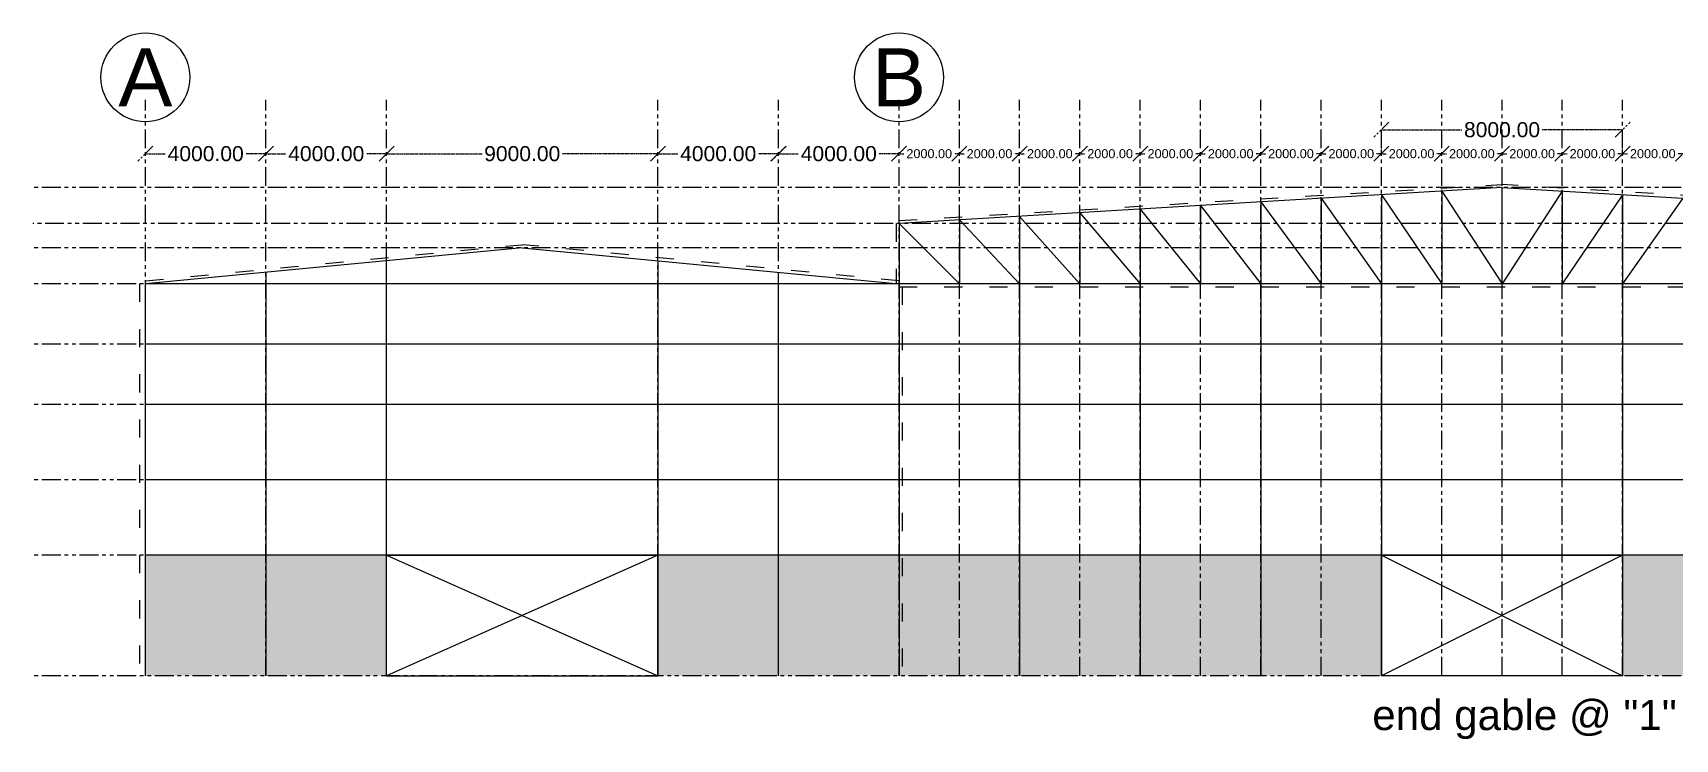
# Model space of a CAD drawing. Header units: inches. Extents: x 365522 to 1858437, y 226114 to 361132.
# Drawn here: x 691162 to 745638, y 243018 to 266455 of the extents above; entities that cross this region are included whole.
import ezdxf

# ---------------------------------------------------------------- set-up
doc = ezdxf.new("R2010")
doc.units = ezdxf.units.IN
doc.header["$MEASUREMENT"] = 0
doc.linetypes.add('ACAD_ISO03W100', pattern=[30, 12, -18])
doc.linetypes.add('PHANTOM2', pattern=[1.25, 0.625, -0.125, 0.125, -0.125, 0.125, -0.125])
for name, color, linetype in [('axis', 8, 'PHANTOM2'), ('bracing', 6, 'Continuous'), ('dimensions', 1, 'PHANTOM2'), ('door and stairs', 3, 'Continuous'), ('initial layout', 7, 'Continuous'), ('text', 3, 'Continuous'), ('wall', 12, 'Continuous')]:
    doc.layers.add(name, color=color, linetype=linetype)
doc.styles.get("Standard").update_dxf_attribs({"font": 'arial.ttf'})
doc.dimstyles.new('Dim_1', dxfattribs={"dimtxt": 500, "dimasz": 500, "dimexe": 0.0625, "dimexo": 0.0625, "dimgap": 100, "dimtad": 0, "dimtih": 1, "dimtoh": 1, "dimzin": 0, "dimdsep": 46, "dimtxsty": 'Standard', "dimblk": 'OBLIQUE', "dimcen": 0.09, "dimclrd": 256, "dimclre": 256, "dimclrt": 256, "dimadec": 0, "dimazin": 0, "dimtfac": 1, "dimtofl": 0, "dimtmove": 0, "dimatfit": 3, "dimfxl": 1, "dimtfillclr": 256, "dimtolj": 1, "dimtzin": 0, "dimlwe": -1, "dimarcsym": 0})

# ---------------------------------------------------------------- blocks, each defined once
blk = doc.blocks.new('_Oblique')
at = {"color": 0, "linetype": 'ByBlock', "lineweight": -2}
blk.add_line((-0.5, -0.5), (0.5, 0.5), dxfattribs=at)
blk = doc.blocks.new('*D64')
at = {"layer": 'Defpoints', "color": 0, "transparency": 16777216}
for p in [(719895, 262443), (719895, 262443), (721895, 262443)]:
    blk.add_point(p, dxfattribs=at)
at = {"layer": 'dimensions', "lineweight": -2, "transparency": 16777216}
for p, q in [((719895, 262443), (720053, 262443)), ((721895, 262443), (721736, 262443))]:
    blk.add_line(p, q, dxfattribs=at)
at = {"layer": 'dimensions', "lineweight": -2, "transparency": 16777216, "xscale": 500, "yscale": 500, "zscale": 500, "rotation": 180}
blk.add_blockref('_Oblique', (719895, 262443), dxfattribs=at)
at = {"layer": 'dimensions', "lineweight": -2, "transparency": 16777216, "xscale": 500, "yscale": 500, "zscale": 500}
blk.add_blockref('_Oblique', (721895, 262443), dxfattribs=at)
at = {"layer": 'dimensions', "transparency": 16777216, "insert": (720895, 262443), "char_height": 300, "attachment_point": 5}
blk.add_mtext('\\A1;2000.00', dxfattribs=at)
blk = doc.blocks.new('*D65')
at = {"layer": 'Defpoints', "color": 0, "transparency": 16777216}
for p in [(721895, 262443), (721895, 262443), (723895, 262443)]:
    blk.add_point(p, dxfattribs=at)
at = {"layer": 'dimensions', "lineweight": -2, "transparency": 16777216}
for p, q in [((721895, 262443), (722053, 262443)), ((723895, 262443), (723736, 262443))]:
    blk.add_line(p, q, dxfattribs=at)
at = {"layer": 'dimensions', "lineweight": -2, "transparency": 16777216, "xscale": 500, "yscale": 500, "zscale": 500, "rotation": 180}
blk.add_blockref('_Oblique', (721895, 262443), dxfattribs=at)
at = {"layer": 'dimensions', "lineweight": -2, "transparency": 16777216, "xscale": 500, "yscale": 500, "zscale": 500}
blk.add_blockref('_Oblique', (723895, 262443), dxfattribs=at)
at = {"layer": 'dimensions', "transparency": 16777216, "insert": (722895, 262443), "char_height": 300, "attachment_point": 5}
blk.add_mtext('\\A1;2000.00', dxfattribs=at)
blk = doc.blocks.new('*D66')
at = {"layer": 'Defpoints', "color": 0, "transparency": 16777216}
for p in [(723895, 262443), (723895, 262443), (725895, 262443)]:
    blk.add_point(p, dxfattribs=at)
at = {"layer": 'dimensions', "lineweight": -2, "transparency": 16777216}
for p, q in [((723895, 262443), (724053, 262443)), ((725895, 262443), (725736, 262443))]:
    blk.add_line(p, q, dxfattribs=at)
at = {"layer": 'dimensions', "lineweight": -2, "transparency": 16777216, "xscale": 500, "yscale": 500, "zscale": 500, "rotation": 180}
blk.add_blockref('_Oblique', (723895, 262443), dxfattribs=at)
at = {"layer": 'dimensions', "lineweight": -2, "transparency": 16777216, "xscale": 500, "yscale": 500, "zscale": 500}
blk.add_blockref('_Oblique', (725895, 262443), dxfattribs=at)
at = {"layer": 'dimensions', "transparency": 16777216, "insert": (724895, 262443), "char_height": 300, "attachment_point": 5}
blk.add_mtext('\\A1;2000.00', dxfattribs=at)
blk = doc.blocks.new('*D67')
at = {"layer": 'Defpoints', "color": 0, "transparency": 16777216}
for p in [(725895, 262443), (725895, 262443), (727895, 262443)]:
    blk.add_point(p, dxfattribs=at)
at = {"layer": 'dimensions', "lineweight": -2, "transparency": 16777216}
for p, q in [((725895, 262443), (726053, 262443)), ((727895, 262443), (727736, 262443))]:
    blk.add_line(p, q, dxfattribs=at)
at = {"layer": 'dimensions', "lineweight": -2, "transparency": 16777216, "xscale": 500, "yscale": 500, "zscale": 500, "rotation": 180}
blk.add_blockref('_Oblique', (725895, 262443), dxfattribs=at)
at = {"layer": 'dimensions', "lineweight": -2, "transparency": 16777216, "xscale": 500, "yscale": 500, "zscale": 500}
blk.add_blockref('_Oblique', (727895, 262443), dxfattribs=at)
at = {"layer": 'dimensions', "transparency": 16777216, "insert": (726895, 262443), "char_height": 300, "attachment_point": 5}
blk.add_mtext('\\A1;2000.00', dxfattribs=at)
blk = doc.blocks.new('*D68')
at = {"layer": 'Defpoints', "color": 0, "transparency": 16777216}
for p in [(727895, 262443), (727895, 262443), (729895, 262443)]:
    blk.add_point(p, dxfattribs=at)
at = {"layer": 'dimensions', "lineweight": -2, "transparency": 16777216}
for p, q in [((727895, 262443), (728053, 262443)), ((729895, 262443), (729736, 262443))]:
    blk.add_line(p, q, dxfattribs=at)
at = {"layer": 'dimensions', "lineweight": -2, "transparency": 16777216, "xscale": 500, "yscale": 500, "zscale": 500, "rotation": 180}
blk.add_blockref('_Oblique', (727895, 262443), dxfattribs=at)
at = {"layer": 'dimensions', "lineweight": -2, "transparency": 16777216, "xscale": 500, "yscale": 500, "zscale": 500}
blk.add_blockref('_Oblique', (729895, 262443), dxfattribs=at)
at = {"layer": 'dimensions', "transparency": 16777216, "insert": (728895, 262443), "char_height": 300, "attachment_point": 5}
blk.add_mtext('\\A1;2000.00', dxfattribs=at)
blk = doc.blocks.new('*D69')
at = {"layer": 'Defpoints', "color": 0, "transparency": 16777216}
for p in [(729895, 262443), (729895, 262443), (731895, 262443)]:
    blk.add_point(p, dxfattribs=at)
at = {"layer": 'dimensions', "lineweight": -2, "transparency": 16777216}
for p, q in [((729895, 262443), (730053, 262443)), ((731895, 262443), (731736, 262443))]:
    blk.add_line(p, q, dxfattribs=at)
at = {"layer": 'dimensions', "lineweight": -2, "transparency": 16777216, "xscale": 500, "yscale": 500, "zscale": 500, "rotation": 180}
blk.add_blockref('_Oblique', (729895, 262443), dxfattribs=at)
at = {"layer": 'dimensions', "lineweight": -2, "transparency": 16777216, "xscale": 500, "yscale": 500, "zscale": 500}
blk.add_blockref('_Oblique', (731895, 262443), dxfattribs=at)
at = {"layer": 'dimensions', "transparency": 16777216, "insert": (730895, 262443), "char_height": 300, "attachment_point": 5}
blk.add_mtext('\\A1;2000.00', dxfattribs=at)
blk = doc.blocks.new('*D70')
at = {"layer": 'Defpoints', "color": 0, "transparency": 16777216}
for p in [(731895, 262443), (731895, 262443), (733895, 262443)]:
    blk.add_point(p, dxfattribs=at)
at = {"layer": 'dimensions', "lineweight": -2, "transparency": 16777216}
for p, q in [((731895, 262443), (732053, 262443)), ((733895, 262443), (733736, 262443))]:
    blk.add_line(p, q, dxfattribs=at)
at = {"layer": 'dimensions', "lineweight": -2, "transparency": 16777216, "xscale": 500, "yscale": 500, "zscale": 500, "rotation": 180}
blk.add_blockref('_Oblique', (731895, 262443), dxfattribs=at)
at = {"layer": 'dimensions', "lineweight": -2, "transparency": 16777216, "xscale": 500, "yscale": 500, "zscale": 500}
blk.add_blockref('_Oblique', (733895, 262443), dxfattribs=at)
at = {"layer": 'dimensions', "transparency": 16777216, "insert": (732895, 262443), "char_height": 300, "attachment_point": 5}
blk.add_mtext('\\A1;2000.00', dxfattribs=at)
blk = doc.blocks.new('*D71')
at = {"layer": 'Defpoints', "color": 0, "transparency": 16777216}
for p in [(733895, 262443), (733895, 262443), (735895, 262443)]:
    blk.add_point(p, dxfattribs=at)
at = {"layer": 'dimensions', "lineweight": -2, "transparency": 16777216}
for p, q in [((733895, 262443), (734053, 262443)), ((735895, 262443), (735736, 262443))]:
    blk.add_line(p, q, dxfattribs=at)
at = {"layer": 'dimensions', "lineweight": -2, "transparency": 16777216, "xscale": 500, "yscale": 500, "zscale": 500, "rotation": 180}
blk.add_blockref('_Oblique', (733895, 262443), dxfattribs=at)
at = {"layer": 'dimensions', "lineweight": -2, "transparency": 16777216, "xscale": 500, "yscale": 500, "zscale": 500}
blk.add_blockref('_Oblique', (735895, 262443), dxfattribs=at)
at = {"layer": 'dimensions', "transparency": 16777216, "insert": (734895, 262443), "char_height": 300, "attachment_point": 5}
blk.add_mtext('\\A1;2000.00', dxfattribs=at)
blk = doc.blocks.new('*D72')
at = {"layer": 'Defpoints', "color": 0, "transparency": 16777216}
for p in [(735895, 262443), (735895, 262443), (737895, 262443)]:
    blk.add_point(p, dxfattribs=at)
at = {"layer": 'dimensions', "lineweight": -2, "transparency": 16777216}
for p, q in [((735895, 262443), (736053, 262443)), ((737895, 262443), (737736, 262443))]:
    blk.add_line(p, q, dxfattribs=at)
at = {"layer": 'dimensions', "lineweight": -2, "transparency": 16777216, "xscale": 500, "yscale": 500, "zscale": 500, "rotation": 180}
blk.add_blockref('_Oblique', (735895, 262443), dxfattribs=at)
at = {"layer": 'dimensions', "lineweight": -2, "transparency": 16777216, "xscale": 500, "yscale": 500, "zscale": 500}
blk.add_blockref('_Oblique', (737895, 262443), dxfattribs=at)
at = {"layer": 'dimensions', "transparency": 16777216, "insert": (736895, 262443), "char_height": 300, "attachment_point": 5}
blk.add_mtext('\\A1;2000.00', dxfattribs=at)
blk = doc.blocks.new('*D73')
at = {"layer": 'Defpoints', "color": 0, "transparency": 16777216}
for p in [(737895, 262443), (737895, 262443), (739895, 262443)]:
    blk.add_point(p, dxfattribs=at)
at = {"layer": 'dimensions', "lineweight": -2, "transparency": 16777216}
for p, q in [((737895, 262443), (738053, 262443)), ((739895, 262443), (739736, 262443))]:
    blk.add_line(p, q, dxfattribs=at)
at = {"layer": 'dimensions', "lineweight": -2, "transparency": 16777216, "xscale": 500, "yscale": 500, "zscale": 500, "rotation": 180}
blk.add_blockref('_Oblique', (737895, 262443), dxfattribs=at)
at = {"layer": 'dimensions', "lineweight": -2, "transparency": 16777216, "xscale": 500, "yscale": 500, "zscale": 500}
blk.add_blockref('_Oblique', (739895, 262443), dxfattribs=at)
at = {"layer": 'dimensions', "transparency": 16777216, "insert": (738895, 262443), "char_height": 300, "attachment_point": 5}
blk.add_mtext('\\A1;2000.00', dxfattribs=at)
blk = doc.blocks.new('*D74')
at = {"layer": 'Defpoints', "color": 0, "transparency": 16777216}
for p in [(739895, 262443), (739895, 262443), (741895, 262443)]:
    blk.add_point(p, dxfattribs=at)
at = {"layer": 'dimensions', "lineweight": -2, "transparency": 16777216}
for p, q in [((739895, 262443), (740053, 262443)), ((741895, 262443), (741736, 262443))]:
    blk.add_line(p, q, dxfattribs=at)
at = {"layer": 'dimensions', "lineweight": -2, "transparency": 16777216, "xscale": 500, "yscale": 500, "zscale": 500, "rotation": 180}
blk.add_blockref('_Oblique', (739895, 262443), dxfattribs=at)
at = {"layer": 'dimensions', "lineweight": -2, "transparency": 16777216, "xscale": 500, "yscale": 500, "zscale": 500}
blk.add_blockref('_Oblique', (741895, 262443), dxfattribs=at)
at = {"layer": 'dimensions', "transparency": 16777216, "insert": (740895, 262443), "char_height": 300, "attachment_point": 5}
blk.add_mtext('\\A1;2000.00', dxfattribs=at)
blk = doc.blocks.new('*D75')
at = {"layer": 'Defpoints', "color": 0, "transparency": 16777216}
for p in [(741895, 262443), (741895, 262443), (743895, 262443)]:
    blk.add_point(p, dxfattribs=at)
at = {"layer": 'dimensions', "lineweight": -2, "transparency": 16777216}
for p, q in [((741895, 262443), (742053, 262443)), ((743895, 262443), (743736, 262443))]:
    blk.add_line(p, q, dxfattribs=at)
at = {"layer": 'dimensions', "lineweight": -2, "transparency": 16777216, "xscale": 500, "yscale": 500, "zscale": 500, "rotation": 180}
blk.add_blockref('_Oblique', (741895, 262443), dxfattribs=at)
at = {"layer": 'dimensions', "lineweight": -2, "transparency": 16777216, "xscale": 500, "yscale": 500, "zscale": 500}
blk.add_blockref('_Oblique', (743895, 262443), dxfattribs=at)
at = {"layer": 'dimensions', "transparency": 16777216, "insert": (742895, 262443), "char_height": 300, "attachment_point": 5}
blk.add_mtext('\\A1;2000.00', dxfattribs=at)
blk = doc.blocks.new('*D76')
at = {"layer": 'Defpoints', "color": 0, "transparency": 16777216}
for p in [(743895, 262443), (743895, 262443), (745895, 262443)]:
    blk.add_point(p, dxfattribs=at)
at = {"layer": 'dimensions', "lineweight": -2, "transparency": 16777216}
for p, q in [((743895, 262443), (744053, 262443)), ((745895, 262443), (745736, 262443))]:
    blk.add_line(p, q, dxfattribs=at)
at = {"layer": 'dimensions', "lineweight": -2, "transparency": 16777216, "xscale": 500, "yscale": 500, "zscale": 500, "rotation": 180}
blk.add_blockref('_Oblique', (743895, 262443), dxfattribs=at)
at = {"layer": 'dimensions', "lineweight": -2, "transparency": 16777216, "xscale": 500, "yscale": 500, "zscale": 500}
blk.add_blockref('_Oblique', (745895, 262443), dxfattribs=at)
at = {"layer": 'dimensions', "transparency": 16777216, "insert": (744895, 262443), "char_height": 300, "attachment_point": 5}
blk.add_mtext('\\A1;2000.00', dxfattribs=at)
blk = doc.blocks.new('*D89')
at = {"layer": 'Defpoints', "color": 0, "transparency": 16777216}
for p in [(694895, 262443), (698895, 262443), (698895, 262443)]:
    blk.add_point(p, dxfattribs=at)
at = {"layer": 'dimensions', "lineweight": -2, "transparency": 16777216}
for p, q in [((694895, 262443), (695553, 262443)), ((698895, 262443), (698236, 262443))]:
    blk.add_line(p, q, dxfattribs=at)
at = {"layer": 'dimensions', "lineweight": -2, "transparency": 16777216, "xscale": 500, "yscale": 500, "zscale": 500, "rotation": 180}
blk.add_blockref('_Oblique', (694895, 262443), dxfattribs=at)
at = {"layer": 'dimensions', "lineweight": -2, "transparency": 16777216, "xscale": 500, "yscale": 500, "zscale": 500}
blk.add_blockref('_Oblique', (698895, 262443), dxfattribs=at)
at = {"layer": 'dimensions', "transparency": 16777216, "insert": (696895, 262443), "char_height": 500, "attachment_point": 5}
blk.add_mtext('\\A1;4000.00', dxfattribs=at)
blk = doc.blocks.new('*D90')
at = {"layer": 'Defpoints', "color": 0, "transparency": 16777216}
for p in [(698895, 262443), (702895, 262443), (702895, 262443)]:
    blk.add_point(p, dxfattribs=at)
at = {"layer": 'dimensions', "lineweight": -2, "transparency": 16777216}
for p, q in [((698895, 262443), (699553, 262443)), ((702895, 262443), (702236, 262443))]:
    blk.add_line(p, q, dxfattribs=at)
at = {"layer": 'dimensions', "lineweight": -2, "transparency": 16777216, "xscale": 500, "yscale": 500, "zscale": 500, "rotation": 180}
blk.add_blockref('_Oblique', (698895, 262443), dxfattribs=at)
at = {"layer": 'dimensions', "lineweight": -2, "transparency": 16777216, "xscale": 500, "yscale": 500, "zscale": 500}
blk.add_blockref('_Oblique', (702895, 262443), dxfattribs=at)
at = {"layer": 'dimensions', "transparency": 16777216, "insert": (700895, 262443), "char_height": 500, "attachment_point": 5}
blk.add_mtext('\\A1;4000.00', dxfattribs=at)
blk = doc.blocks.new('*D91')
at = {"layer": 'Defpoints', "color": 0, "transparency": 16777216}
for p in [(702895, 262443), (711895, 262443), (711895, 262443)]:
    blk.add_point(p, dxfattribs=at)
at = {"layer": 'dimensions', "lineweight": -2, "transparency": 16777216}
for p, q in [((702895, 262443), (706064, 262443)), ((711895, 262443), (708726, 262443))]:
    blk.add_line(p, q, dxfattribs=at)
at = {"layer": 'dimensions', "lineweight": -2, "transparency": 16777216, "xscale": 500, "yscale": 500, "zscale": 500, "rotation": 180}
blk.add_blockref('_Oblique', (702895, 262443), dxfattribs=at)
at = {"layer": 'dimensions', "lineweight": -2, "transparency": 16777216, "xscale": 500, "yscale": 500, "zscale": 500}
blk.add_blockref('_Oblique', (711895, 262443), dxfattribs=at)
at = {"layer": 'dimensions', "transparency": 16777216, "insert": (707395, 262443), "char_height": 500, "attachment_point": 5}
blk.add_mtext('\\A1;9000.00', dxfattribs=at)
blk = doc.blocks.new('*D92')
at = {"layer": 'Defpoints', "color": 0, "transparency": 16777216}
for p in [(711895, 262443), (715895, 262443), (715895, 262443)]:
    blk.add_point(p, dxfattribs=at)
at = {"layer": 'dimensions', "lineweight": -2, "transparency": 16777216}
for p, q in [((711895, 262443), (712553, 262443)), ((715895, 262443), (715236, 262443))]:
    blk.add_line(p, q, dxfattribs=at)
at = {"layer": 'dimensions', "lineweight": -2, "transparency": 16777216, "xscale": 500, "yscale": 500, "zscale": 500, "rotation": 180}
blk.add_blockref('_Oblique', (711895, 262443), dxfattribs=at)
at = {"layer": 'dimensions', "lineweight": -2, "transparency": 16777216, "xscale": 500, "yscale": 500, "zscale": 500}
blk.add_blockref('_Oblique', (715895, 262443), dxfattribs=at)
at = {"layer": 'dimensions', "transparency": 16777216, "insert": (713895, 262443), "char_height": 500, "attachment_point": 5}
blk.add_mtext('\\A1;4000.00', dxfattribs=at)
blk = doc.blocks.new('*D93')
at = {"layer": 'Defpoints', "color": 0, "transparency": 16777216}
for p in [(715895, 262443), (719895, 262443), (719895, 262443)]:
    blk.add_point(p, dxfattribs=at)
at = {"layer": 'dimensions', "lineweight": -2, "transparency": 16777216}
for p, q in [((715895, 262443), (716553, 262443)), ((719895, 262443), (719236, 262443))]:
    blk.add_line(p, q, dxfattribs=at)
at = {"layer": 'dimensions', "lineweight": -2, "transparency": 16777216, "xscale": 500, "yscale": 500, "zscale": 500, "rotation": 180}
blk.add_blockref('_Oblique', (715895, 262443), dxfattribs=at)
at = {"layer": 'dimensions', "lineweight": -2, "transparency": 16777216, "xscale": 500, "yscale": 500, "zscale": 500}
blk.add_blockref('_Oblique', (719895, 262443), dxfattribs=at)
at = {"layer": 'dimensions', "transparency": 16777216, "insert": (717895, 262443), "char_height": 500, "attachment_point": 5}
blk.add_mtext('\\A1;4000.00', dxfattribs=at)
blk = doc.blocks.new('*D94')
at = {"layer": 'Defpoints', "color": 0, "transparency": 16777216}
for p in [(743895, 263238), (735895, 262443), (743895, 262443)]:
    blk.add_point(p, dxfattribs=at)
at = {"layer": 'dimensions', "linetype": 'ACAD_ISO03W100', "transparency": 16777216}
for p, q in [((735895, 262443), (735895, 263238)), ((743895, 262443), (743895, 263238))]:
    blk.add_line(p, q, dxfattribs=at)
at = {"layer": 'dimensions', "lineweight": -2, "transparency": 16777216}
for p, q in [((735895, 263238), (738563, 263238)), ((743895, 263238), (741226, 263238))]:
    blk.add_line(p, q, dxfattribs=at)
at = {"layer": 'dimensions', "lineweight": -2, "transparency": 16777216, "xscale": 500, "yscale": 500, "zscale": 500, "rotation": 180}
blk.add_blockref('_Oblique', (735895, 263238), dxfattribs=at)
at = {"layer": 'dimensions', "lineweight": -2, "transparency": 16777216, "xscale": 500, "yscale": 500, "zscale": 500}
blk.add_blockref('_Oblique', (743895, 263238), dxfattribs=at)
at = {"layer": 'dimensions', "transparency": 16777216, "insert": (739895, 263238), "char_height": 500, "attachment_point": 5}
blk.add_mtext('\\A1;8000.00', dxfattribs=at)
blk = doc.blocks.new('axis label')
at = {"layer": 'text'}
blk.add_circle((0, 0), 1475, dxfattribs=at)
blk.add_text('A', height=1923, dxfattribs=at).set_placement((-896, -962))

msp = doc.modelspace()

# ---------------------------------------------------------------- hatches: boundary and pattern name
at = {"layer": 'wall'}
h = msp.add_hatch(dxfattribs=at)
h.set_pattern_fill('AR-B88', color=256, scale=100)
h.paths.add_polyline_path([(698894.78, 249124.478), (694894.78, 249124.478), (694894.78, 245124.478), (698894.78, 245124.478)])
h.paths.add_polyline_path([(702894.78, 249124.478), (698894.78, 249124.478), (698894.78, 245124.478), (702894.78, 245124.478)])
h.paths.add_polyline_path([(715894.78, 249124.478), (711894.78, 249124.478), (711894.78, 245124.478), (715894.78, 245124.478)])
h.paths.add_polyline_path([(719894.78, 249124.478), (715894.78, 249124.478), (715894.78, 245124.478), (719894.78, 245124.478)])
h.paths.add_polyline_path([(721894.78, 249124.478), (719894.78, 249124.478), (719894.78, 245124.478), (721894.78, 245124.478)])
h.paths.add_polyline_path([(723894.78, 249124.478), (721894.78, 249124.478), (721894.78, 245124.478), (723894.78, 245124.478)])
h.paths.add_polyline_path([(725894.78, 249124.478), (723894.78, 249124.478), (723894.78, 245124.478), (725894.78, 245124.478)])
h.paths.add_polyline_path([(727894.78, 249124.478), (725894.78, 249124.478), (725894.78, 245124.478), (727894.78, 245124.478)])
h.paths.add_polyline_path([(729894.78, 249124.478), (727894.78, 249124.478), (727894.78, 245124.478), (729894.78, 245124.478)])
h.paths.add_polyline_path([(731894.78, 249124.478), (729894.78, 249124.478), (729894.78, 245124.478), (731894.78, 245124.478)])
h.paths.add_polyline_path([(733894.78, 249124.478), (731894.78, 249124.478), (731894.78, 245124.478), (733894.78, 245124.478)])
h.paths.add_polyline_path([(735894.78, 249124.478), (733894.78, 249124.478), (733894.78, 245124.478), (735894.78, 245124.478)])
h.paths.add_polyline_path([(745894.78, 249124.478), (743894.78, 249124.478), (743894.78, 245124.478), (745894.78, 245124.478)])
h.paths.add_polyline_path([(747894.78, 249124.478), (745894.78, 249124.478), (745894.78, 245124.478), (747894.78, 245124.478)])
h.paths.add_polyline_path([(749894.78, 249124.478), (747894.78, 249124.478), (747894.78, 245124.478), (749894.78, 245124.478)])
h.paths.add_polyline_path([(751894.78, 249124.478), (749894.78, 249124.478), (749894.78, 245124.478), (751894.78, 245124.478)])
h.paths.add_polyline_path([(753894.78, 249124.478), (751894.78, 249124.478), (751894.78, 245124.478), (753894.78, 245124.478)])
h.paths.add_polyline_path([(755894.78, 249124.478), (753894.78, 249124.478), (753894.78, 245124.478), (755894.78, 245124.478)])
h.paths.add_polyline_path([(757894.78, 249124.478), (755894.78, 249124.478), (755894.78, 245124.478), (757894.78, 245124.478)])
h.paths.add_polyline_path([(759894.78, 249124.478), (757894.78, 249124.478), (757894.78, 245124.478), (759894.78, 245124.478)])
h.paths.add_polyline_path([(763894.78, 249124.478), (759894.78, 249124.478), (759894.78, 245124.478), (763894.78, 245124.478)])
h.paths.add_polyline_path([(767894.78, 249124.478), (763894.78, 249124.478), (763894.78, 245124.478), (767894.78, 245124.478)])
h.paths.add_polyline_path([(780894.78, 249124.478), (776894.78, 249124.478), (776894.78, 245124.478), (780894.78, 245124.478)])
h.paths.add_polyline_path([(784894.78, 249124.478), (780894.78, 249124.478), (780894.78, 245124.478), (784894.78, 245124.478)])

# ---------------------------------------------------------------- linework, layer by layer
at = {"layer": 'axis', "ltscale": 1000}
for p, q in [((694894.78, 245124.478), (694894.78, 264234.911)), ((698894.78, 245124.478), (698894.78, 264234.911)), ((702894.78, 245124.478), (702894.78, 264234.911)), ((711894.78, 245124.478), (711894.78, 264234.911)), ((715894.78, 245124.478), (715894.78, 264234.911)), ((719894.78, 245124.478), (719894.78, 264234.911)), ((719894.78, 245124.478), (719894.78, 264234.911)), ((719894.78, 245124.478), (719894.78, 264234.911)), ((721894.78, 245124.478), (721894.78, 264234.911)), ((721894.78, 245124.478), (721894.78, 264234.911)), ((721894.78, 245124.478), (721894.78, 264234.911)), ((723894.78, 245124.478), (723894.78, 264234.911)), ((723894.78, 245124.478), (723894.78, 264234.911)), ((723894.78, 245124.478), (723894.78, 264234.911)), ((725894.78, 245124.478), (725894.78, 264234.911)), ((725894.78, 245124.478), (725894.78, 264234.911)), ((725894.78, 245124.478), (725894.78, 264234.911)), ((727894.78, 245124.478), (727894.78, 264234.911)), ((727894.78, 245124.478), (727894.78, 264234.911)), ((727894.78, 245124.478), (727894.78, 264234.911)), ((729894.78, 245124.478), (729894.78, 264234.911)), ((729894.78, 245124.478), (729894.78, 264234.911)), ((729894.78, 245124.478), (729894.78, 264234.911)), ((731894.78, 245124.478), (731894.78, 264234.911)), ((731894.78, 245124.478), (731894.78, 264234.911)), ((731894.78, 245124.478), (731894.78, 264234.911)), ((733894.78, 245124.478), (733894.78, 264234.911)), ((733894.78, 245124.478), (733894.78, 264234.911)), ((733894.78, 245124.478), (733894.78, 264234.911)), ((735894.78, 245124.478), (735894.78, 264234.911)), ((735894.78, 245124.478), (735894.78, 264234.911)), ((735894.78, 245124.478), (735894.78, 264234.911)), ((737894.78, 245124.478), (737894.78, 264234.911)), ((737894.78, 245124.478), (737894.78, 264234.911)), ((737894.78, 245124.478), (737894.78, 264234.911)), ((739894.78, 245124.478), (739894.78, 264234.911)), ((739894.78, 245124.478), (739894.78, 264234.911)), ((739894.78, 245124.478), (739894.78, 264234.911)), ((741894.78, 245124.478), (741894.78, 264234.911)), ((741894.78, 245124.478), (741894.78, 264234.911)), ((741894.78, 245124.478), (741894.78, 264234.911)), ((743894.78, 245124.478), (743894.78, 264234.911)), ((743894.78, 245124.478), (743894.78, 264234.911)), ((743894.78, 245124.478), (743894.78, 264234.911)), ((787085.924, 261324.478), (691161.872, 261324.478)), ((787195.185, 260124.478), (691161.872, 260124.478)), ((787085.924, 259324.478), (691161.872, 259324.478)), ((787085.924, 258124.478), (691161.872, 258124.478)), ((787085.924, 256124.478), (691161.872, 256124.478)), ((787085.924, 254124.478), (691161.872, 254124.478)), ((787085.924, 251624.478), (691161.872, 251624.478)), ((787085.924, 249124.478), (691161.872, 249124.478)), ((787085.924, 245124.478), (691161.872, 245124.478))]:
    msp.add_line(p, q, dxfattribs=at)
at = {"layer": 'bracing', "linetype": 'ACAD_ISO03W100', "lineweight": 30, "ltscale": 50}
for p, q in [((719894.78, 260224.478), (739894.78, 261424.478)), ((759894.78, 260224.478), (739894.78, 261424.478)), ((719794.78, 260124.478), (719794.78, 258124.478)), ((694894.78, 258224.478), (707394.78, 259424.478)), ((719894.78, 258224.478), (707394.78, 259424.478)), ((694694.78, 258124.478), (694694.78, 245124.478)), ((719894.78, 258024.478), (759894.78, 258024.478)), ((719994.78, 258024.478), (719994.78, 245124.478))]:
    msp.add_line(p, q, dxfattribs=at)
at = {"layer": 'door and stairs'}
for p, q in [((702894.78, 249124.478), (711894.78, 245124.478)), ((711894.78, 249124.478), (702894.78, 245124.478)), ((702894.78, 245124.478), (702894.78, 249124.478)), ((702894.78, 249124.478), (711894.78, 249124.478)), ((711894.78, 245124.478), (711894.78, 249124.478)), ((735894.78, 249124.478), (743894.78, 249124.478)), ((735894.78, 245124.478), (735894.78, 249124.478)), ((735894.78, 249124.478), (743894.78, 245124.478)), ((743894.78, 249124.478), (735894.78, 245124.478)), ((743894.78, 249124.478), (743894.78, 245124.478)), ((702894.78, 245124.478), (711894.78, 245124.478)), ((743894.78, 245124.478), (735894.78, 245124.478))]:
    msp.add_line(p, q, dxfattribs=at)
at = {"layer": 'initial layout'}
for p, q in [((739894.78, 261324.478), (719894.78, 260124.478)), ((733894.78, 260964.478), (733894.78, 258124.478)), ((733894.78, 260964.478), (735894.78, 258124.478)), ((735894.78, 261084.478), (735894.78, 258124.478)), ((735894.78, 261084.478), (737894.78, 258124.478)), ((737894.78, 261204.478), (737894.78, 258124.478)), ((737894.78, 261204.478), (739894.78, 258124.478)), ((739894.78, 258124.478), (739894.78, 261324.478)), ((739894.78, 258124.478), (739894.78, 261324.478)), ((739894.78, 261324.478), (759894.78, 260124.478)), ((741894.78, 261204.478), (739894.78, 258124.478)), ((741894.78, 261204.478), (741894.78, 258124.478)), ((743894.78, 261084.478), (741894.78, 258124.478)), ((743894.78, 261084.478), (743894.78, 258124.478)), ((745894.78, 260964.478), (743894.78, 258124.478)), ((725894.78, 260484.478), (725894.78, 258124.478)), ((725894.78, 260484.478), (727894.78, 258124.478)), ((727894.78, 260604.478), (727894.78, 258124.478)), ((727894.78, 260604.478), (729894.78, 258124.478)), ((729894.78, 260724.478), (729894.78, 258124.478)), ((729894.78, 260724.478), (731894.78, 258124.478)), ((731894.78, 260844.478), (731894.78, 258124.478)), ((731894.78, 260844.478), (733894.78, 258124.478)), ((719894.78, 260124.478), (719894.78, 258124.478)), ((719894.78, 260124.478), (721894.78, 258124.478)), ((721894.78, 260244.478), (721894.78, 258124.478)), ((721894.78, 260244.478), (723894.78, 258124.478)), ((723894.78, 260364.478), (723894.78, 258124.478)), ((723894.78, 260364.478), (725894.78, 258124.478)), ((707394.78, 259324.478), (694894.78, 258124.478)), ((707394.78, 259324.478), (719894.78, 258124.478)), ((702894.78, 245124.478), (702894.78, 258892.478)), ((711894.78, 258892.478), (711894.78, 245124.478)), ((698894.78, 258508.478), (698894.78, 245124.478)), ((715894.78, 245124.478), (715894.78, 258508.478)), ((694894.78, 245124.478), (694894.78, 258124.478)), ((719894.78, 258124.478), (694894.78, 258124.478)), ((759894.78, 258124.478), (719894.78, 258124.478)), ((719894.78, 258124.478), (719894.78, 245124.478)), ((723894.78, 258124.478), (723894.78, 245124.478)), ((727894.78, 258124.478), (727894.78, 245124.478)), ((731894.78, 258124.478), (731894.78, 245124.478)), ((735894.78, 258124.478), (735894.78, 245124.478)), ((743894.78, 258124.478), (743894.78, 245124.478)), ((759894.78, 256124.478), (694894.78, 256124.478)), ((759894.78, 254124.478), (694894.78, 254124.478)), ((759894.78, 251624.478), (694894.78, 251624.478)), ((759894.78, 249124.478), (694894.78, 249124.478))]:
    msp.add_line(p, q, dxfattribs=at)
at = {"layer": 'text'}
msp.add_circle((719894.794, 264978.944), 1474.557, dxfattribs=at)

# ---------------------------------------------------------------- block references
msp.add_blockref('axis label', (694894.78, 264979.944), dxfattribs=at)

# ---------------------------------------------------------------- texts
msp.add_text('B', height=1923.263, dxfattribs=at).set_placement((718998.758, 264017.312))
at = {"layer": 'text', "ltscale": 1000}
msp.add_text('end gable @ "1"', height=1000, dxfattribs=at).set_placement((735591.26, 243319.352))

# ---------------------------------------------------------------- dimensions: what is measured, and where the dimension line sits
at = {"layer": 'dimensions'}
for base, p1, p2, picture, middle in [((743894.78, 263237.809), (735894.78, 262443.151), (743894.78, 262443.151), '*D94', (739894.78, 263237.809)), ((698894.78, 262443.151), (694894.78, 262443.151), (698894.78, 262443.151), '*D89', (696894.78, 262443.151)), ((702894.78, 262443.151), (698894.78, 262443.151), (702894.78, 262443.151), '*D90', (700894.78, 262443.151)), ((711894.78, 262443.151), (702894.78, 262443.151), (711894.78, 262443.151), '*D91', (707394.78, 262443.151)), ((715894.78, 262443.151), (711894.78, 262443.151), (715894.78, 262443.151), '*D92', (713894.78, 262443.151))]:
    dim = msp.add_linear_dim(base=base, p1=p1, p2=p2, dimstyle='Dim_1', dxfattribs=at)
    dim.commit()
    dim.dimension.update_dxf_attribs({"geometry": picture, "text_midpoint": middle})
for base, p1, p2, override, picture, middle in [((719894.78, 262443.151), (715894.78, 262443.151), (719894.78, 262443.151), {"dimtxt": 500}, '*D93', (717894.78, 262443.151)), ((719894.78, 262443.151), (721894.78, 262443.151), (719894.78, 262443.151), {"dimtxt": 300}, '*D64', (720894.78, 262443.151)), ((721894.78, 262443.151), (723894.78, 262443.151), (721894.78, 262443.151), {"dimtxt": 300}, '*D65', (722894.78, 262443.151)), ((723894.78, 262443.151), (725894.78, 262443.151), (723894.78, 262443.151), {"dimtxt": 300}, '*D66', (724894.78, 262443.151)), ((725894.78, 262443.151), (727894.78, 262443.151), (725894.78, 262443.151), {"dimtxt": 300}, '*D67', (726894.78, 262443.151)), ((727894.78, 262443.151), (729894.78, 262443.151), (727894.78, 262443.151), {"dimtxt": 300}, '*D68', (728894.78, 262443.151)), ((729894.78, 262443.151), (731894.78, 262443.151), (729894.78, 262443.151), {"dimtxt": 300}, '*D69', (730894.78, 262443.151)), ((731894.78, 262443.151), (733894.78, 262443.151), (731894.78, 262443.151), {"dimtxt": 300}, '*D70', (732894.78, 262443.151)), ((733894.78, 262443.151), (735894.78, 262443.151), (733894.78, 262443.151), {"dimtxt": 300}, '*D71', (734894.78, 262443.151)), ((735894.78, 262443.151), (737894.78, 262443.151), (735894.78, 262443.151), {"dimtxt": 300}, '*D72', (736894.78, 262443.151)), ((737894.78, 262443.151), (739894.78, 262443.151), (737894.78, 262443.151), {"dimtxt": 300}, '*D73', (738894.78, 262443.151)), ((739894.78, 262443.151), (741894.78, 262443.151), (739894.78, 262443.151), {"dimtxt": 300}, '*D74', (740894.78, 262443.151)), ((741894.78, 262443.151), (743894.78, 262443.151), (741894.78, 262443.151), {"dimtxt": 300}, '*D75', (742894.78, 262443.151)), ((743894.78, 262443.151), (745894.78, 262443.151), (743894.78, 262443.151), {"dimtxt": 300}, '*D76', (744894.78, 262443.151))]:
    dim = msp.add_linear_dim(base=base, p1=p1, p2=p2, dimstyle='Dim_1', override=override, dxfattribs=at)
    dim.commit()
    dim.dimension.update_dxf_attribs({"geometry": picture, "text_midpoint": middle})

doc.saveas('drawing.dxf')
